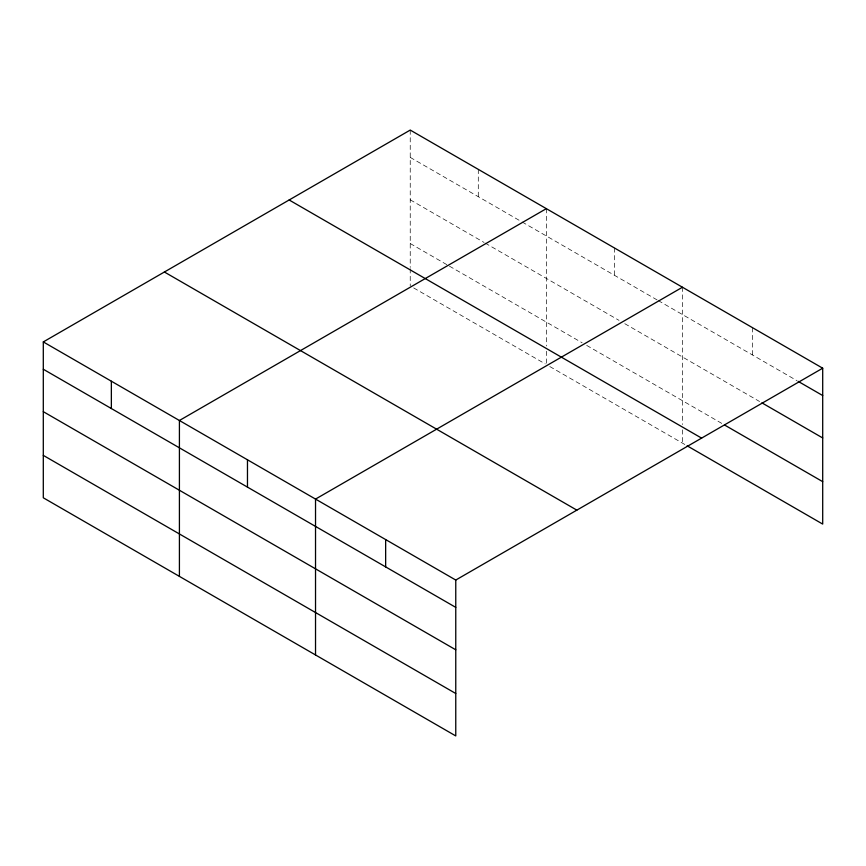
<?xml version="1.0" encoding="UTF-8"?>
<svg xmlns="http://www.w3.org/2000/svg" width="866" height="866" viewBox="0 0 866 866"><rect width="100%" height="100%" fill="white"/><g stroke="black" fill="none" stroke-linecap="round" stroke-linejoin="round"><path stroke-width="0.65" stroke-dasharray="4.33 3.25" d="M410.235 157.395L520.964 221.328M522.122 221.988L657.088 299.917M658.236 300.578L796.991 380.683M410.235 199.819L484.062 242.437M485.209 243.108L619.017 320.355M624.787 323.689L759.59 401.521M410.235 243.53L448.296 265.505M449.454 266.165L582.104 342.752M586.715 345.415L723.359 424.308M413.688 287.945L545.19 363.872M549.802 366.535L685.969 445.146M752.576 327.727L752.576 355.049M682.462 287.241L682.462 424.556M682.462 429.861L682.462 443.121M614.405 247.947L614.405 275.269M546.349 208.652L546.349 345.978M546.349 351.271L546.349 363.211M478.292 169.357L478.292 196.69M410.235 130.073L410.235 267.388M410.235 268.709L410.235 285.953"/><path stroke-width="1.3" d="M455.765 649.803L455.765 580.047L43.3 341.918L43.3 497.798L455.765 735.927L455.765 649.803L43.3 411.664M687.139 445.817L822.7 524.082L822.7 368.202L410.235 130.073L43.3 341.918M546.349 208.652L179.414 420.497L179.414 576.377M682.462 287.241L315.527 499.087L315.527 654.967M455.765 580.047L822.7 368.202M798.16 381.365L822.7 395.535M761.928 402.863L822.7 437.958M724.528 424.99L822.7 481.658M289.147 199.981L701.612 438.12M164.388 272.011L576.853 510.139M43.3 369.241L455.765 607.38M43.3 455.375L455.765 693.504M385.651 539.572L385.651 566.894M247.47 459.792L247.47 487.114M111.357 381.213L111.357 408.535"/></g></svg>
